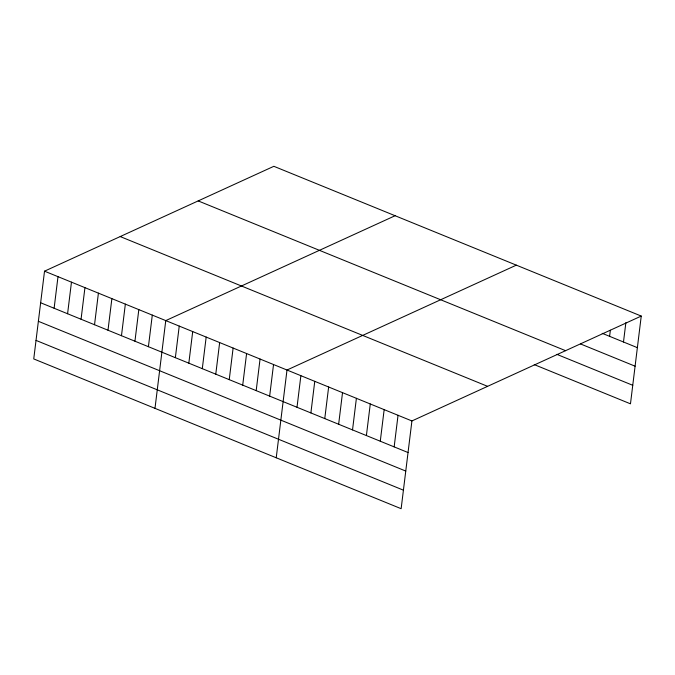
<?xml version="1.0" encoding="UTF-8"?>
<svg xmlns="http://www.w3.org/2000/svg" width="675" height="675" viewBox="0 0 675 675"><rect width="100%" height="100%" fill="white"/><g stroke="black" fill="none" stroke-linecap="round" stroke-linejoin="round"><path stroke-width="1.01" d="M641.25 316.069L273.856 166.303L44.525 271.173L33.75 358.931L401.144 508.697L411.919 420.947L641.25 316.069L630.475 403.827L534.246 364.601M54.118 308.256L57.999 276.666M67.584 313.748L71.466 282.158M81.059 319.233L84.94 287.651M94.534 324.726L98.407 293.136M108 330.218L111.881 298.628M121.475 335.711L125.347 304.121M134.941 341.204L138.822 309.614M148.416 346.697L152.297 315.107M154.988 408.35L165.763 320.6L395.094 215.73M175.357 357.674L179.238 326.093M188.831 363.167L192.704 331.577M202.297 368.66L206.179 337.07M215.772 374.152L219.653 342.562M229.238 379.645L233.12 348.055M242.713 385.138L246.594 353.548M256.188 390.631L260.061 359.041M269.654 396.115L273.535 364.534M276.227 457.777L287.002 370.018L516.333 265.148M297.008 407.27L300.881 375.68M310.888 412.923L314.761 381.341M324.768 418.584L328.641 386.994M338.648 424.246L342.52 392.656M352.527 429.899L356.4 398.309M366.398 435.561L370.28 403.971M380.278 441.214L384.159 409.632M394.158 446.875L398.039 415.285M609.609 336.344L610.36 330.235M623.489 342.006L625.868 322.642M602.21 333.323L637.369 347.659M580.5 343.938L635.099 366.196M198.18 200.905L565.574 350.679M556.875 354.358L632.753 385.29M120.201 236.562L487.595 386.336M44.525 271.173L411.919 420.947M40.643 302.763L408.038 452.537M38.374 321.3L405.768 471.066M36.028 340.394L403.422 490.168"/></g></svg>
